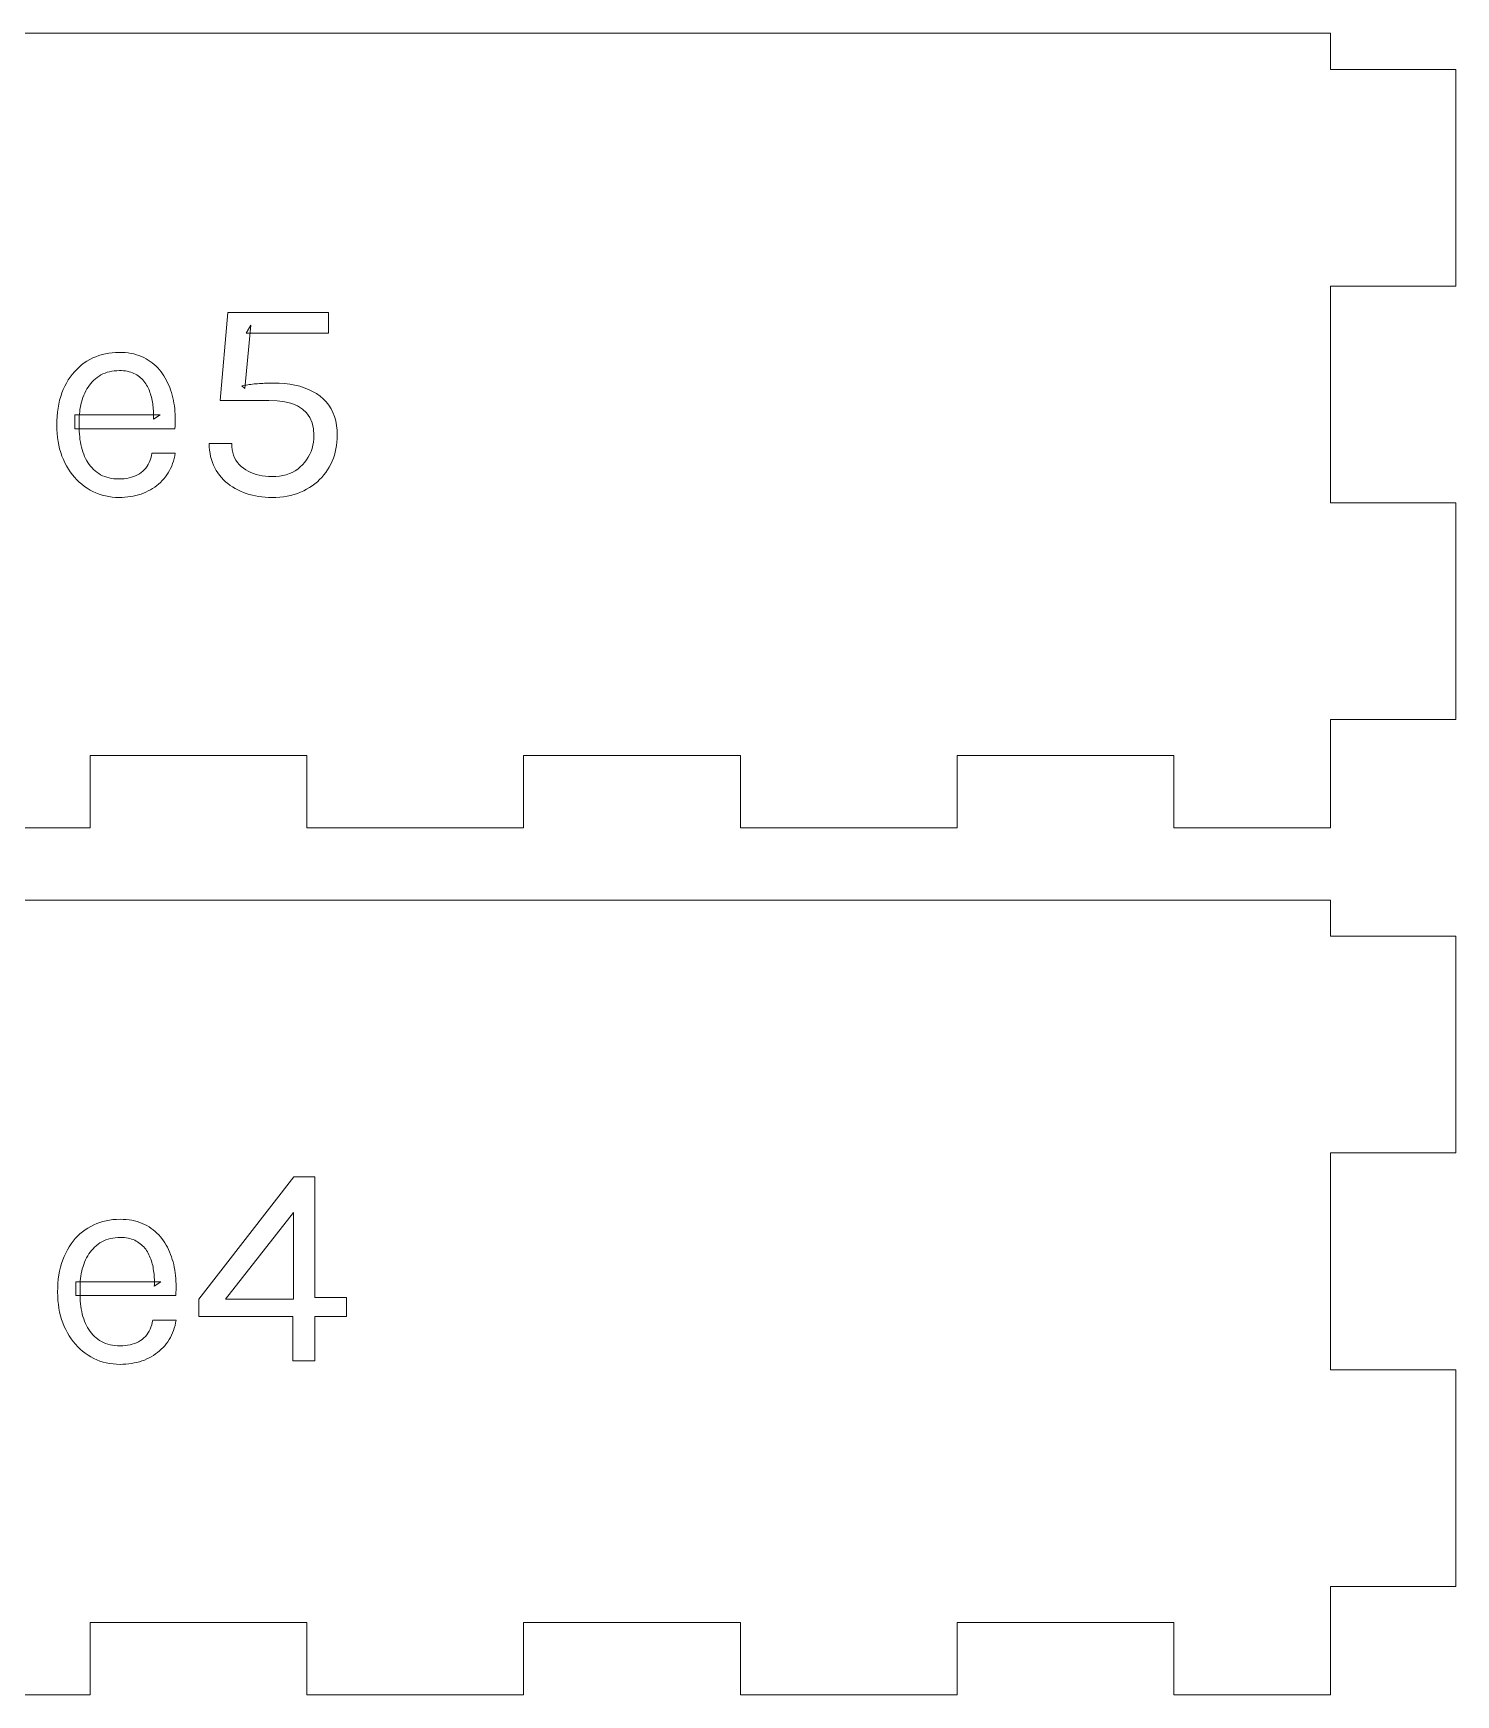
# Model space of a CAD drawing. Extents: x 3 to 334, y 3 to 234.
# Drawn here: x 275.3 to 334.4, y 147 to 216 of the extents above; entities that cross this region are included whole.
import ezdxf

# ---------------------------------------------------------------- set-up
doc = ezdxf.new("R2010")
doc.units = 0
doc.layers.get('0').update_dxf_attribs({"lineweight": 0})

msp = doc.modelspace()

# ---------------------------------------------------------------- linework, layer by layer
for p, q in [((329.202, 216), (217.196, 216)), ((329.202, 214.5), (329.202, 216)), ((334.398, 214.5), (329.202, 214.5)), ((334.398, 205.5), (334.398, 214.5)), ((329.202, 196.5), (329.202, 205.5)), ((329.202, 205.5), (334.398, 205.5)), ((283.099, 200.754), (283.423, 204.402)), ((283.423, 204.402), (287.599, 204.402)), ((287.599, 204.402), (287.599, 203.55)), ((284.371, 203.874), (284.119, 201.246)), ((284.179, 203.55), (284.371, 203.874)), ((287.599, 203.55), (284.179, 203.55)), ((277.242, 202.137), (277.346, 202.225)), ((277.346, 202.225), (277.456, 202.307)), ((277.456, 202.307), (277.57, 202.383)), ((277.57, 202.383), (277.689, 202.452)), ((277.689, 202.452), (277.811, 202.514)), ((277.811, 202.514), (277.936, 202.568)), ((277.936, 202.568), (278.065, 202.615)), ((278.065, 202.615), (278.196, 202.655)), ((278.196, 202.655), (278.332, 202.688)), ((278.332, 202.688), (278.47, 202.713)), ((278.47, 202.713), (278.612, 202.731)), ((278.612, 202.731), (278.757, 202.742)), ((278.757, 202.742), (278.905, 202.746)), ((278.905, 202.746), (278.905, 202.746)), ((278.905, 202.746), (279.034, 202.743)), ((279.034, 202.743), (279.159, 202.735)), ((279.159, 202.735), (279.28, 202.722)), ((279.28, 202.722), (279.398, 202.704)), ((279.398, 202.704), (279.511, 202.68)), ((279.511, 202.68), (279.621, 202.651)), ((279.621, 202.651), (279.727, 202.617)), ((279.727, 202.617), (279.829, 202.577)), ((279.829, 202.577), (279.927, 202.532)), ((279.927, 202.532), (280.021, 202.482)), ((280.021, 202.482), (280.112, 202.427)), ((280.112, 202.427), (280.199, 202.369)), ((280.199, 202.369), (280.282, 202.307)), ((280.282, 202.307), (280.362, 202.241)), ((280.362, 202.241), (280.438, 202.172)), ((280.438, 202.172), (280.511, 202.098)), ((276.719, 201.474), (276.794, 201.601)), ((276.794, 201.601), (276.873, 201.72)), ((276.873, 201.72), (276.958, 201.834)), ((276.958, 201.834), (277.047, 201.941)), ((277.047, 201.941), (277.142, 202.042)), ((277.142, 202.042), (277.242, 202.137)), ((277.787, 201.523), (277.725, 201.454)), ((277.852, 201.588), (277.787, 201.523)), ((277.921, 201.65), (277.852, 201.588)), ((277.993, 201.708), (277.921, 201.65)), ((278.069, 201.762), (277.993, 201.708)), ((278.149, 201.81), (278.069, 201.762)), ((278.233, 201.852), (278.149, 201.81)), ((278.32, 201.888), (278.233, 201.852)), ((278.41, 201.919), (278.32, 201.888)), ((278.504, 201.945), (278.41, 201.919)), ((278.602, 201.965), (278.504, 201.945)), ((278.704, 201.979), (278.602, 201.965)), ((278.809, 201.987), (278.704, 201.979)), ((278.917, 201.99), (278.809, 201.987)), ((279.003, 201.988), (278.917, 201.99)), ((278.917, 201.99), (278.917, 201.99)), ((279.086, 201.983), (279.003, 201.988)), ((279.166, 201.974), (279.086, 201.983)), ((279.243, 201.961), (279.166, 201.974)), ((279.316, 201.945), (279.243, 201.961)), ((279.387, 201.925), (279.316, 201.945)), ((279.454, 201.902), (279.387, 201.925)), ((279.518, 201.875), (279.454, 201.902)), ((279.579, 201.844), (279.518, 201.875)), ((279.637, 201.81), (279.579, 201.844)), ((279.692, 201.773), (279.637, 201.81)), ((279.745, 201.733), (279.692, 201.773)), ((279.795, 201.691), (279.745, 201.733)), ((279.843, 201.647), (279.795, 201.691)), ((279.888, 201.601), (279.843, 201.647)), ((279.93, 201.552), (279.888, 201.601)), ((279.97, 201.501), (279.93, 201.552)), ((280.008, 201.447), (279.97, 201.501)), ((280.511, 202.098), (280.58, 202.021)), ((280.58, 202.021), (280.645, 201.941)), ((280.645, 201.941), (280.707, 201.856)), ((280.707, 201.856), (280.765, 201.768)), ((280.765, 201.768), (280.82, 201.677)), ((280.82, 201.677), (280.871, 201.583)), ((280.871, 201.583), (280.919, 201.487)), ((280.919, 201.487), (280.963, 201.389)), ((276.434, 200.757), (276.478, 200.911)), ((276.478, 200.911), (276.528, 201.06)), ((276.528, 201.06), (276.585, 201.204)), ((276.585, 201.204), (276.649, 201.342)), ((276.649, 201.342), (276.719, 201.474)), ((277.4, 200.874), (277.368, 200.78)), ((277.435, 200.967), (277.4, 200.874)), ((277.474, 201.057), (277.435, 200.967)), ((277.517, 201.144), (277.474, 201.057)), ((277.564, 201.226), (277.517, 201.144)), ((277.614, 201.306), (277.564, 201.226)), ((277.668, 201.382), (277.614, 201.306)), ((277.725, 201.454), (277.668, 201.382)), ((280.043, 201.391), (280.008, 201.447)), ((280.075, 201.333), (280.043, 201.391)), ((280.105, 201.273), (280.075, 201.333)), ((280.134, 201.212), (280.105, 201.273)), ((280.16, 201.15), (280.134, 201.212)), ((280.184, 201.086), (280.16, 201.15)), ((280.206, 201.022), (280.184, 201.086)), ((280.227, 200.956), (280.206, 201.022)), ((280.245, 200.889), (280.227, 200.956)), ((280.261, 200.821), (280.245, 200.889)), ((280.276, 200.752), (280.261, 200.821)), ((280.963, 201.389), (281.004, 201.289)), ((281.004, 201.289), (281.042, 201.186)), ((281.042, 201.186), (281.076, 201.081)), ((281.076, 201.081), (281.107, 200.973)), ((281.107, 200.973), (281.134, 200.863)), ((281.134, 200.863), (281.158, 200.751)), ((283.999, 201.354), (284.058, 201.367)), ((284.119, 201.246), (283.999, 201.354)), ((284.058, 201.367), (284.118, 201.379)), ((284.118, 201.379), (284.179, 201.39)), ((284.179, 201.39), (284.242, 201.401)), ((284.242, 201.401), (284.307, 201.41)), ((284.307, 201.41), (284.373, 201.419)), ((284.373, 201.419), (284.441, 201.427)), ((284.441, 201.427), (284.51, 201.435)), ((284.51, 201.435), (284.581, 201.441)), ((284.581, 201.441), (284.653, 201.447)), ((284.653, 201.447), (284.726, 201.452)), ((284.726, 201.452), (284.796, 201.457)), ((284.796, 201.457), (284.866, 201.461)), ((284.866, 201.461), (284.934, 201.464)), ((284.934, 201.464), (285, 201.467)), ((285, 201.467), (285.064, 201.47)), ((285.064, 201.47), (285.127, 201.472)), ((285.127, 201.472), (285.189, 201.473)), ((285.189, 201.473), (285.249, 201.474)), ((285.249, 201.474), (285.307, 201.474)), ((285.307, 201.474), (285.307, 201.474)), ((285.307, 201.474), (285.547, 201.469)), ((285.547, 201.469), (285.776, 201.452)), ((285.776, 201.452), (285.996, 201.425)), ((285.996, 201.425), (286.205, 201.387)), ((286.205, 201.387), (286.404, 201.338)), ((286.404, 201.338), (286.592, 201.277)), ((286.592, 201.277), (286.771, 201.206)), ((286.771, 201.206), (286.939, 201.125)), ((286.939, 201.125), (287.097, 201.032)), ((287.097, 201.032), (287.245, 200.928)), ((287.245, 200.928), (287.381, 200.813)), ((287.381, 200.813), (287.502, 200.688)), ((276.327, 200.088), (276.343, 200.263)), ((276.343, 200.263), (276.367, 200.433)), ((276.367, 200.433), (276.397, 200.598)), ((276.397, 200.598), (276.434, 200.757)), ((277.069, 199.578), (277.069, 200.154)), ((277.069, 200.154), (280.603, 200.154)), ((277.257, 200.185), (277.251, 200.08)), ((277.266, 200.288), (277.257, 200.185)), ((277.279, 200.389), (277.266, 200.288)), ((277.296, 200.489), (277.279, 200.389)), ((277.316, 200.588), (277.296, 200.489)), ((277.34, 200.685), (277.316, 200.588)), ((277.368, 200.78), (277.34, 200.685)), ((280.288, 200.682), (280.276, 200.752)), ((280.299, 200.611), (280.288, 200.682)), ((280.308, 200.54), (280.299, 200.611)), ((280.316, 200.47), (280.308, 200.54)), ((280.322, 200.399), (280.316, 200.47)), ((280.326, 200.328), (280.322, 200.399)), ((280.33, 200.257), (280.326, 200.328)), ((280.603, 200.154), (280.327, 199.974)), ((280.331, 200.186), (280.33, 200.257)), ((280.33, 200.045), (280.331, 200.116)), ((280.331, 200.116), (280.331, 200.186)), ((281.158, 200.751), (281.179, 200.637)), ((281.179, 200.637), (281.196, 200.523)), ((281.196, 200.523), (281.211, 200.407)), ((281.211, 200.407), (281.222, 200.291)), ((281.222, 200.291), (281.229, 200.174)), ((281.229, 200.174), (281.234, 200.057)), ((285.115, 200.754), (283.099, 200.754)), ((285.471, 200.739), (285.115, 200.754)), ((285.115, 200.754), (285.115, 200.754)), ((285.789, 200.696), (285.471, 200.739)), ((286.07, 200.623), (285.789, 200.696)), ((286.313, 200.522), (286.07, 200.623)), ((286.519, 200.391), (286.313, 200.522)), ((286.688, 200.231), (286.519, 200.391)), ((286.819, 200.043), (286.688, 200.231)), ((287.502, 200.688), (287.609, 200.552)), ((287.609, 200.552), (287.702, 200.406)), ((287.702, 200.406), (287.781, 200.249)), ((287.781, 200.249), (287.845, 200.081)), ((276.313, 199.722), (276.317, 199.908)), ((276.317, 199.548), (276.313, 199.722)), ((276.313, 199.722), (276.313, 199.722)), ((276.317, 199.908), (276.327, 200.088)), ((276.327, 199.377), (276.317, 199.548)), ((281.221, 199.578), (277.069, 199.578)), ((277.251, 200.08), (277.249, 199.974)), ((277.249, 199.974), (277.249, 199.974)), ((277.249, 199.974), (277.249, 199.59)), ((277.249, 199.59), (277.251, 199.471)), ((277.251, 199.471), (277.257, 199.355)), ((280.327, 199.974), (280.33, 200.045)), ((281.229, 199.699), (281.221, 199.578)), ((281.221, 199.578), (281.221, 199.578)), ((281.234, 199.819), (281.229, 199.699)), ((281.234, 200.057), (281.236, 199.938)), ((281.236, 199.938), (281.234, 199.819)), ((286.912, 199.825), (286.819, 200.043)), ((286.968, 199.578), (286.912, 199.825)), ((286.987, 199.302), (286.968, 199.578)), ((287.845, 200.081), (287.895, 199.902)), ((287.895, 199.902), (287.931, 199.713)), ((287.931, 199.713), (287.952, 199.513)), ((287.952, 199.513), (287.959, 199.302)), ((276.344, 199.211), (276.327, 199.377)), ((276.367, 199.049), (276.344, 199.211)), ((276.398, 198.891), (276.367, 199.049)), ((276.435, 198.737), (276.398, 198.891)), ((276.479, 198.587), (276.435, 198.737)), ((277.257, 199.355), (277.266, 199.241)), ((277.266, 199.241), (277.278, 199.13)), ((277.278, 199.13), (277.295, 199.022)), ((277.295, 199.022), (277.315, 198.915)), ((277.315, 198.915), (277.339, 198.812)), ((277.339, 198.812), (277.366, 198.711)), ((282.648, 198.823), (282.643, 198.966)), ((282.643, 198.966), (282.643, 198.966)), ((282.643, 198.966), (283.579, 198.966)), ((282.66, 198.685), (282.648, 198.823)), ((283.579, 198.966), (283.584, 198.833)), ((283.584, 198.833), (283.599, 198.706)), ((286.871, 198.634), (286.913, 198.758)), ((286.913, 198.758), (286.945, 198.887)), ((286.945, 198.887), (286.969, 199.021)), ((286.969, 199.021), (286.983, 199.159)), ((286.983, 199.159), (286.987, 199.302)), ((286.987, 199.302), (286.987, 199.302)), ((287.906, 198.74), (287.877, 198.607)), ((287.93, 198.876), (287.906, 198.74)), ((287.946, 199.015), (287.93, 198.876)), ((287.956, 199.157), (287.946, 199.015)), ((287.959, 199.302), (287.956, 199.157)), ((287.959, 199.302), (287.959, 199.302)), ((276.53, 198.441), (276.479, 198.587)), ((276.588, 198.3), (276.53, 198.441)), ((276.652, 198.162), (276.588, 198.3)), ((276.722, 198.029), (276.652, 198.162)), ((277.366, 198.711), (277.397, 198.612)), ((277.397, 198.612), (277.432, 198.516)), ((277.432, 198.516), (277.471, 198.423)), ((277.471, 198.423), (277.513, 198.334)), ((277.513, 198.334), (277.558, 198.249)), ((277.558, 198.249), (277.608, 198.168)), ((277.608, 198.168), (277.661, 198.091)), ((277.661, 198.091), (277.718, 198.018)), ((280.066, 198.017), (280.113, 198.095)), ((280.113, 198.095), (280.154, 198.177)), ((280.154, 198.177), (280.189, 198.264)), ((280.189, 198.264), (280.219, 198.357)), ((280.219, 198.357), (280.243, 198.455)), ((280.243, 198.455), (280.261, 198.558)), ((280.261, 198.558), (280.261, 198.558)), ((280.261, 198.558), (281.233, 198.558)), ((281.125, 198.127), (281.086, 198.028)), ((281.159, 198.23), (281.125, 198.127)), ((281.188, 198.336), (281.159, 198.23)), ((281.213, 198.446), (281.188, 198.336)), ((281.233, 198.558), (281.213, 198.446)), ((282.678, 198.551), (282.66, 198.685)), ((282.704, 198.421), (282.678, 198.551)), ((282.736, 198.296), (282.704, 198.421)), ((282.776, 198.176), (282.736, 198.296)), ((282.822, 198.06), (282.776, 198.176)), ((282.876, 197.948), (282.822, 198.06)), ((283.599, 198.706), (283.623, 198.586)), ((283.623, 198.586), (283.656, 198.473)), ((283.656, 198.473), (283.7, 198.366)), ((283.7, 198.366), (283.753, 198.266)), ((283.753, 198.266), (283.816, 198.173)), ((283.816, 198.173), (283.888, 198.087)), ((283.888, 198.087), (283.97, 198.007)), ((286.426, 197.987), (286.522, 198.081)), ((286.522, 198.081), (286.611, 198.182)), ((286.611, 198.182), (286.69, 198.288)), ((286.69, 198.288), (286.759, 198.399)), ((286.759, 198.399), (286.82, 198.514)), ((286.82, 198.514), (286.871, 198.634)), ((287.692, 198.103), (287.629, 197.985)), ((287.748, 198.225), (287.692, 198.103)), ((287.798, 198.349), (287.748, 198.225)), ((287.84, 198.477), (287.798, 198.349)), ((287.877, 198.607), (287.84, 198.477)), ((276.798, 197.903), (276.722, 198.029)), ((276.878, 197.782), (276.798, 197.903)), ((276.963, 197.667), (276.878, 197.782)), ((277.053, 197.558), (276.963, 197.667)), ((277.148, 197.455), (277.053, 197.558)), ((277.247, 197.358), (277.148, 197.455)), ((277.352, 197.267), (277.247, 197.358)), ((277.718, 198.018), (277.778, 197.949)), ((277.778, 197.949), (277.842, 197.884)), ((277.842, 197.884), (277.91, 197.823)), ((277.91, 197.823), (277.981, 197.766)), ((277.981, 197.766), (278.056, 197.714)), ((278.056, 197.714), (278.135, 197.667)), ((278.135, 197.667), (278.218, 197.625)), ((278.218, 197.625), (278.305, 197.589)), ((278.305, 197.589), (278.395, 197.559)), ((278.395, 197.559), (278.49, 197.534)), ((278.49, 197.534), (278.588, 197.515)), ((278.588, 197.515), (278.69, 197.501)), ((278.69, 197.501), (278.796, 197.493)), ((278.796, 197.493), (278.905, 197.49)), ((278.905, 197.49), (279.015, 197.493)), ((278.905, 197.49), (278.905, 197.49)), ((279.015, 197.493), (279.12, 197.501)), ((279.12, 197.501), (279.222, 197.514)), ((279.222, 197.514), (279.32, 197.533)), ((279.32, 197.533), (279.414, 197.558)), ((279.414, 197.558), (279.504, 197.587)), ((279.504, 197.587), (279.589, 197.622)), ((279.589, 197.622), (279.671, 197.663)), ((279.671, 197.663), (279.749, 197.709)), ((279.749, 197.709), (279.823, 197.76)), ((279.823, 197.76), (279.892, 197.817)), ((279.892, 197.817), (279.956, 197.878)), ((279.956, 197.878), (280.014, 197.945)), ((280.014, 197.945), (280.066, 198.017)), ((280.619, 197.347), (280.543, 197.278)), ((280.691, 197.42), (280.619, 197.347)), ((280.76, 197.497), (280.691, 197.42)), ((280.825, 197.577), (280.76, 197.497)), ((280.887, 197.661), (280.825, 197.577)), ((280.943, 197.748), (280.887, 197.661)), ((280.995, 197.838), (280.943, 197.748)), ((281.043, 197.931), (280.995, 197.838)), ((281.086, 198.028), (281.043, 197.931)), ((282.936, 197.841), (282.876, 197.948)), ((283.003, 197.739), (282.936, 197.841)), ((283.076, 197.641), (283.003, 197.739)), ((283.154, 197.548), (283.076, 197.641)), ((283.237, 197.46), (283.154, 197.548)), ((283.324, 197.377), (283.237, 197.46)), ((283.416, 197.299), (283.324, 197.377)), ((283.97, 198.007), (284.062, 197.934)), ((284.062, 197.934), (284.161, 197.868)), ((284.161, 197.868), (284.264, 197.809)), ((284.264, 197.809), (284.372, 197.757)), ((284.372, 197.757), (284.484, 197.711)), ((284.484, 197.711), (284.6, 197.673)), ((284.6, 197.673), (284.721, 197.642)), ((284.721, 197.642), (284.846, 197.617)), ((284.846, 197.617), (284.975, 197.6)), ((284.975, 197.6), (285.109, 197.589)), ((285.109, 197.589), (285.247, 197.586)), ((285.247, 197.586), (285.406, 197.591)), ((285.247, 197.586), (285.247, 197.586)), ((285.406, 197.591), (285.557, 197.606)), ((285.557, 197.606), (285.702, 197.631)), ((285.702, 197.631), (285.84, 197.665)), ((285.84, 197.665), (285.971, 197.71)), ((285.971, 197.71), (286.095, 197.764)), ((286.095, 197.764), (286.212, 197.829)), ((286.212, 197.829), (286.322, 197.903)), ((286.322, 197.903), (286.426, 197.987)), ((287.133, 197.372), (287.031, 197.287)), ((287.229, 197.462), (287.133, 197.372)), ((287.321, 197.556), (287.229, 197.462)), ((287.406, 197.656), (287.321, 197.556)), ((287.486, 197.761), (287.406, 197.656)), ((287.56, 197.87), (287.486, 197.761)), ((287.629, 197.985), (287.56, 197.87)), ((277.462, 197.182), (277.352, 197.267)), ((277.576, 197.103), (277.462, 197.182)), ((277.695, 197.031), (277.576, 197.103)), ((277.817, 196.966), (277.695, 197.031)), ((277.942, 196.909), (277.817, 196.966)), ((278.07, 196.859), (277.942, 196.909)), ((278.201, 196.817), (278.07, 196.859)), ((278.335, 196.783), (278.201, 196.817)), ((278.473, 196.756), (278.335, 196.783)), ((278.614, 196.737), (278.473, 196.756)), ((278.758, 196.726), (278.614, 196.737)), ((278.905, 196.722), (278.758, 196.726)), ((279.028, 196.724), (278.905, 196.722)), ((278.905, 196.722), (278.905, 196.722)), ((278.905, 196.722), (278.905, 196.722)), ((279.147, 196.731), (279.028, 196.724)), ((279.265, 196.742), (279.147, 196.731)), ((279.379, 196.758), (279.265, 196.742)), ((279.492, 196.778), (279.379, 196.758)), ((279.601, 196.802), (279.492, 196.778)), ((279.709, 196.831), (279.601, 196.802)), ((279.813, 196.864), (279.709, 196.831)), ((279.916, 196.902), (279.813, 196.864)), ((280.015, 196.944), (279.916, 196.902)), ((280.112, 196.99), (280.015, 196.944)), ((280.205, 197.04), (280.112, 196.99)), ((280.295, 197.094), (280.205, 197.04)), ((280.381, 197.152), (280.295, 197.094)), ((280.464, 197.213), (280.381, 197.152)), ((280.543, 197.278), (280.464, 197.213)), ((283.512, 197.225), (283.416, 197.299)), ((283.613, 197.157), (283.512, 197.225)), ((283.719, 197.093), (283.613, 197.157)), ((283.83, 197.034), (283.719, 197.093)), ((283.945, 196.98), (283.83, 197.034)), ((284.064, 196.931), (283.945, 196.98)), ((284.185, 196.887), (284.064, 196.931)), ((284.309, 196.848), (284.185, 196.887)), ((284.436, 196.815), (284.309, 196.848)), ((284.565, 196.786), (284.436, 196.815)), ((284.696, 196.763), (284.565, 196.786)), ((284.83, 196.745), (284.696, 196.763)), ((284.967, 196.732), (284.83, 196.745)), ((285.106, 196.725), (284.967, 196.732)), ((285.247, 196.722), (285.106, 196.725)), ((285.412, 196.725), (285.247, 196.722)), ((285.247, 196.722), (285.247, 196.722)), ((285.247, 196.722), (285.247, 196.722)), ((285.572, 196.736), (285.412, 196.725)), ((285.727, 196.753), (285.572, 196.736)), ((285.878, 196.776), (285.727, 196.753)), ((286.025, 196.807), (285.878, 196.776)), ((286.167, 196.844), (286.025, 196.807)), ((286.305, 196.888), (286.167, 196.844)), ((286.438, 196.939), (286.305, 196.888)), ((286.566, 196.997), (286.438, 196.939)), ((286.69, 197.061), (286.566, 196.997)), ((286.809, 197.131), (286.69, 197.061)), ((286.923, 197.206), (286.809, 197.131)), ((287.031, 197.287), (286.923, 197.206)), ((334.398, 196.5), (329.202, 196.5)), ((334.398, 187.5), (334.398, 196.5)), ((329.202, 186), (329.202, 187.5)), ((329.202, 187.5), (334.398, 187.5)), ((277.699, 183), (277.699, 186)), ((277.699, 186), (286.699, 186)), ((286.699, 186), (286.699, 183)), ((295.699, 183), (295.699, 186)), ((295.699, 186), (304.699, 186)), ((304.699, 186), (304.699, 183)), ((313.699, 183), (313.699, 186)), ((313.699, 186), (322.699, 186)), ((322.699, 186), (322.699, 183)), ((329.202, 183), (329.202, 186)), ((268.699, 183), (277.699, 183)), ((286.699, 183), (295.699, 183)), ((304.699, 183), (313.699, 183)), ((322.699, 183), (329.202, 183)), ((329.202, 180), (217.196, 180)), ((329.202, 178.5), (329.202, 180)), ((334.398, 178.5), (329.202, 178.5)), ((334.398, 169.5), (334.398, 178.5)), ((329.202, 160.5), (329.202, 169.5)), ((329.202, 169.5), (334.398, 169.5)), ((282.211, 163.422), (286.159, 168.51)), ((286.159, 168.51), (287.035, 168.51)), ((287.035, 168.51), (287.035, 163.494)), ((286.147, 167.034), (283.327, 163.422)), ((286.147, 163.422), (286.147, 167.034)), ((277.382, 166.225), (277.492, 166.307)), ((277.492, 166.307), (277.606, 166.383)), ((277.606, 166.383), (277.725, 166.452)), ((277.725, 166.452), (277.847, 166.514)), ((277.847, 166.514), (277.972, 166.568)), ((277.972, 166.568), (278.101, 166.615)), ((278.101, 166.615), (278.232, 166.655)), ((278.232, 166.655), (278.368, 166.688)), ((278.368, 166.688), (278.506, 166.713)), ((278.506, 166.713), (278.648, 166.731)), ((278.648, 166.731), (278.793, 166.742)), ((278.793, 166.742), (278.941, 166.746)), ((278.941, 166.746), (278.941, 166.746)), ((278.941, 166.746), (279.07, 166.743)), ((279.07, 166.743), (279.195, 166.735)), ((279.195, 166.735), (279.316, 166.722)), ((279.316, 166.722), (279.434, 166.704)), ((279.434, 166.704), (279.547, 166.68)), ((279.547, 166.68), (279.657, 166.651)), ((279.657, 166.651), (279.763, 166.617)), ((279.763, 166.617), (279.865, 166.577)), ((279.865, 166.577), (279.963, 166.532)), ((279.963, 166.532), (280.057, 166.482)), ((280.057, 166.482), (280.148, 166.427)), ((280.148, 166.427), (280.235, 166.369)), ((280.235, 166.369), (280.318, 166.307)), ((280.318, 166.307), (280.398, 166.241)), ((276.755, 165.474), (276.83, 165.601)), ((276.83, 165.601), (276.909, 165.72)), ((276.909, 165.72), (276.994, 165.834)), ((276.994, 165.834), (277.083, 165.941)), ((277.083, 165.941), (277.178, 166.042)), ((277.178, 166.042), (277.278, 166.137)), ((277.278, 166.137), (277.382, 166.225)), ((277.957, 165.65), (277.888, 165.588)), ((278.029, 165.708), (277.957, 165.65)), ((278.105, 165.762), (278.029, 165.708)), ((278.185, 165.81), (278.105, 165.762)), ((278.269, 165.852), (278.185, 165.81)), ((278.356, 165.888), (278.269, 165.852)), ((278.446, 165.919), (278.356, 165.888)), ((278.54, 165.945), (278.446, 165.919)), ((278.638, 165.965), (278.54, 165.945)), ((278.74, 165.979), (278.638, 165.965)), ((278.845, 165.987), (278.74, 165.979)), ((278.953, 165.99), (278.845, 165.987)), ((279.039, 165.988), (278.953, 165.99)), ((278.953, 165.99), (278.953, 165.99)), ((279.122, 165.983), (279.039, 165.988)), ((279.202, 165.974), (279.122, 165.983)), ((279.279, 165.961), (279.202, 165.974)), ((279.352, 165.945), (279.279, 165.961)), ((279.423, 165.925), (279.352, 165.945)), ((279.49, 165.902), (279.423, 165.925)), ((279.554, 165.875), (279.49, 165.902)), ((279.615, 165.844), (279.554, 165.875)), ((279.673, 165.81), (279.615, 165.844)), ((279.728, 165.773), (279.673, 165.81)), ((279.781, 165.733), (279.728, 165.773)), ((279.831, 165.691), (279.781, 165.733)), ((279.879, 165.647), (279.831, 165.691)), ((279.924, 165.601), (279.879, 165.647)), ((279.966, 165.552), (279.924, 165.601)), ((280.398, 166.241), (280.474, 166.172)), ((280.474, 166.172), (280.547, 166.098)), ((280.547, 166.098), (280.616, 166.021)), ((280.616, 166.021), (280.681, 165.941)), ((280.681, 165.941), (280.743, 165.856)), ((280.743, 165.856), (280.801, 165.768)), ((280.801, 165.768), (280.856, 165.677)), ((280.856, 165.677), (280.907, 165.583)), ((276.47, 164.757), (276.514, 164.911)), ((276.514, 164.911), (276.564, 165.06)), ((276.564, 165.06), (276.621, 165.204)), ((276.621, 165.204), (276.685, 165.342)), ((276.685, 165.342), (276.755, 165.474)), ((277.471, 164.967), (277.436, 164.874)), ((277.51, 165.057), (277.471, 164.967)), ((277.553, 165.144), (277.51, 165.057)), ((277.6, 165.226), (277.553, 165.144)), ((277.65, 165.306), (277.6, 165.226)), ((277.704, 165.382), (277.65, 165.306)), ((277.761, 165.454), (277.704, 165.382)), ((277.823, 165.523), (277.761, 165.454)), ((277.888, 165.588), (277.823, 165.523)), ((280.006, 165.501), (279.966, 165.552)), ((280.044, 165.447), (280.006, 165.501)), ((280.079, 165.391), (280.044, 165.447)), ((280.111, 165.333), (280.079, 165.391)), ((280.141, 165.273), (280.111, 165.333)), ((280.17, 165.212), (280.141, 165.273)), ((280.196, 165.15), (280.17, 165.212)), ((280.22, 165.086), (280.196, 165.15)), ((280.242, 165.022), (280.22, 165.086)), ((280.263, 164.956), (280.242, 165.022)), ((280.281, 164.889), (280.263, 164.956)), ((280.907, 165.583), (280.955, 165.487)), ((280.955, 165.487), (280.999, 165.389)), ((280.999, 165.389), (281.04, 165.289)), ((281.04, 165.289), (281.078, 165.186)), ((281.078, 165.186), (281.112, 165.081)), ((281.112, 165.081), (281.143, 164.973)), ((281.143, 164.973), (281.17, 164.863)), ((276.363, 164.088), (276.379, 164.263)), ((276.379, 164.263), (276.403, 164.433)), ((276.403, 164.433), (276.433, 164.598)), ((276.433, 164.598), (276.47, 164.757)), ((277.302, 164.288), (277.293, 164.185)), ((277.315, 164.389), (277.302, 164.288)), ((277.332, 164.489), (277.315, 164.389)), ((277.352, 164.588), (277.332, 164.489)), ((277.376, 164.685), (277.352, 164.588)), ((277.404, 164.78), (277.376, 164.685)), ((277.436, 164.874), (277.404, 164.78)), ((280.297, 164.821), (280.281, 164.889)), ((280.312, 164.752), (280.297, 164.821)), ((280.324, 164.682), (280.312, 164.752)), ((280.335, 164.611), (280.324, 164.682)), ((280.344, 164.54), (280.335, 164.611)), ((280.352, 164.47), (280.344, 164.54)), ((280.358, 164.399), (280.352, 164.47)), ((280.362, 164.328), (280.358, 164.399)), ((280.366, 164.257), (280.362, 164.328)), ((280.367, 164.186), (280.366, 164.257)), ((281.17, 164.863), (281.194, 164.751)), ((281.194, 164.751), (281.215, 164.637)), ((281.215, 164.637), (281.232, 164.523)), ((281.232, 164.523), (281.247, 164.407)), ((281.247, 164.407), (281.258, 164.291)), ((281.258, 164.291), (281.265, 164.174)), ((276.349, 163.722), (276.353, 163.908)), ((276.353, 163.548), (276.349, 163.722)), ((276.349, 163.722), (276.349, 163.722)), ((276.353, 163.908), (276.363, 164.088)), ((276.363, 163.377), (276.353, 163.548)), ((277.105, 163.578), (277.105, 164.154)), ((277.105, 164.154), (280.639, 164.154)), ((281.257, 163.578), (277.105, 163.578)), ((277.287, 164.08), (277.285, 163.974)), ((277.285, 163.974), (277.285, 163.974)), ((277.285, 163.974), (277.285, 163.59)), ((277.285, 163.59), (277.287, 163.471)), ((277.293, 164.185), (277.287, 164.08)), ((280.639, 164.154), (280.363, 163.974)), ((280.363, 163.974), (280.366, 164.045)), ((280.366, 164.045), (280.367, 164.116)), ((280.367, 164.116), (280.367, 164.186)), ((281.265, 163.699), (281.257, 163.578)), ((281.257, 163.578), (281.257, 163.578)), ((281.265, 164.174), (281.27, 164.057)), ((281.27, 163.819), (281.265, 163.699)), ((281.27, 164.057), (281.272, 163.938)), ((281.272, 163.938), (281.27, 163.819)), ((276.38, 163.211), (276.363, 163.377)), ((276.403, 163.049), (276.38, 163.211)), ((276.434, 162.891), (276.403, 163.049)), ((276.471, 162.737), (276.434, 162.891)), ((277.287, 163.471), (277.293, 163.355)), ((277.293, 163.355), (277.302, 163.241)), ((277.302, 163.241), (277.314, 163.13)), ((277.314, 163.13), (277.331, 163.022)), ((277.331, 163.022), (277.351, 162.915)), ((277.351, 162.915), (277.375, 162.812)), ((282.211, 162.702), (282.211, 163.422)), ((282.211, 163.422), (282.211, 163.422)), ((283.327, 163.422), (286.147, 163.422)), ((286.147, 163.422), (286.147, 163.422)), ((287.035, 163.494), (288.343, 163.494)), ((288.343, 163.494), (288.343, 162.702)), ((276.515, 162.587), (276.471, 162.737)), ((276.566, 162.441), (276.515, 162.587)), ((276.624, 162.3), (276.566, 162.441)), ((276.688, 162.162), (276.624, 162.3)), ((276.758, 162.029), (276.688, 162.162)), ((277.375, 162.812), (277.402, 162.711)), ((277.402, 162.711), (277.433, 162.612)), ((277.433, 162.612), (277.468, 162.516)), ((277.468, 162.516), (277.507, 162.423)), ((277.507, 162.423), (277.549, 162.334)), ((277.549, 162.334), (277.594, 162.249)), ((277.594, 162.249), (277.644, 162.168)), ((277.644, 162.168), (277.697, 162.091)), ((280.149, 162.095), (280.19, 162.177)), ((280.19, 162.177), (280.225, 162.264)), ((280.225, 162.264), (280.255, 162.357)), ((280.255, 162.357), (280.279, 162.455)), ((280.279, 162.455), (280.297, 162.558)), ((280.297, 162.558), (280.297, 162.558)), ((280.297, 162.558), (281.269, 162.558)), ((281.195, 162.23), (281.161, 162.127)), ((281.224, 162.336), (281.195, 162.23)), ((281.249, 162.446), (281.224, 162.336)), ((281.269, 162.558), (281.249, 162.446)), ((286.111, 162.702), (282.211, 162.702)), ((286.111, 160.866), (286.111, 162.702)), ((288.343, 162.702), (287.035, 162.702)), ((287.035, 162.702), (287.035, 160.866)), ((276.834, 161.903), (276.758, 162.029)), ((276.914, 161.782), (276.834, 161.903)), ((276.999, 161.667), (276.914, 161.782)), ((277.089, 161.558), (276.999, 161.667)), ((277.184, 161.455), (277.089, 161.558)), ((277.697, 162.091), (277.754, 162.018)), ((277.754, 162.018), (277.814, 161.949)), ((277.814, 161.949), (277.878, 161.884)), ((277.878, 161.884), (277.946, 161.823)), ((277.946, 161.823), (278.017, 161.766)), ((278.017, 161.766), (278.092, 161.714)), ((278.092, 161.714), (278.171, 161.667)), ((278.171, 161.667), (278.254, 161.625)), ((278.254, 161.625), (278.341, 161.589)), ((278.341, 161.589), (278.431, 161.559)), ((278.431, 161.559), (278.526, 161.534)), ((278.526, 161.534), (278.624, 161.515)), ((278.624, 161.515), (278.726, 161.501)), ((278.726, 161.501), (278.832, 161.493)), ((278.832, 161.493), (278.941, 161.49)), ((278.941, 161.49), (279.051, 161.493)), ((278.941, 161.49), (278.941, 161.49)), ((279.051, 161.493), (279.156, 161.501)), ((279.156, 161.501), (279.258, 161.514)), ((279.258, 161.514), (279.356, 161.533)), ((279.356, 161.533), (279.45, 161.558)), ((279.45, 161.558), (279.54, 161.587)), ((279.54, 161.587), (279.625, 161.622)), ((279.625, 161.622), (279.707, 161.663)), ((279.707, 161.663), (279.785, 161.709)), ((279.785, 161.709), (279.859, 161.76)), ((279.859, 161.76), (279.928, 161.817)), ((279.928, 161.817), (279.992, 161.878)), ((279.992, 161.878), (280.05, 161.945)), ((280.05, 161.945), (280.102, 162.017)), ((280.102, 162.017), (280.149, 162.095)), ((280.796, 161.497), (280.727, 161.42)), ((280.861, 161.577), (280.796, 161.497)), ((280.923, 161.661), (280.861, 161.577)), ((280.979, 161.748), (280.923, 161.661)), ((281.031, 161.838), (280.979, 161.748)), ((281.079, 161.931), (281.031, 161.838)), ((281.122, 162.028), (281.079, 161.931)), ((281.161, 162.127), (281.122, 162.028)), ((277.283, 161.358), (277.184, 161.455)), ((277.388, 161.267), (277.283, 161.358)), ((277.498, 161.182), (277.388, 161.267)), ((277.612, 161.103), (277.498, 161.182)), ((277.731, 161.031), (277.612, 161.103)), ((277.853, 160.966), (277.731, 161.031)), ((277.978, 160.909), (277.853, 160.966)), ((278.106, 160.859), (277.978, 160.909)), ((278.237, 160.817), (278.106, 160.859)), ((278.371, 160.783), (278.237, 160.817)), ((278.509, 160.756), (278.371, 160.783)), ((279.528, 160.778), (279.415, 160.758)), ((279.637, 160.802), (279.528, 160.778)), ((279.745, 160.831), (279.637, 160.802)), ((279.849, 160.864), (279.745, 160.831)), ((279.952, 160.902), (279.849, 160.864)), ((280.051, 160.944), (279.952, 160.902)), ((280.148, 160.99), (280.051, 160.944)), ((280.241, 161.04), (280.148, 160.99)), ((280.331, 161.094), (280.241, 161.04)), ((280.417, 161.152), (280.331, 161.094)), ((280.5, 161.213), (280.417, 161.152)), ((280.579, 161.278), (280.5, 161.213)), ((280.655, 161.347), (280.579, 161.278)), ((280.727, 161.42), (280.655, 161.347)), ((287.035, 160.866), (286.111, 160.866)), ((278.65, 160.737), (278.509, 160.756)), ((278.794, 160.726), (278.65, 160.737)), ((278.941, 160.722), (278.794, 160.726)), ((279.064, 160.724), (278.941, 160.722)), ((278.941, 160.722), (278.941, 160.722)), ((278.941, 160.722), (278.941, 160.722)), ((279.183, 160.731), (279.064, 160.724)), ((279.301, 160.742), (279.183, 160.731)), ((279.415, 160.758), (279.301, 160.742)), ((334.398, 160.5), (329.202, 160.5)), ((334.398, 151.5), (334.398, 160.5)), ((329.202, 150), (329.202, 151.5)), ((329.202, 151.5), (334.398, 151.5)), ((277.699, 147), (277.699, 150)), ((277.699, 150), (286.699, 150)), ((286.699, 150), (286.699, 147)), ((295.699, 147), (295.699, 150)), ((295.699, 150), (304.699, 150)), ((304.699, 150), (304.699, 147)), ((313.699, 147), (313.699, 150)), ((313.699, 150), (322.699, 150)), ((322.699, 150), (322.699, 147)), ((329.202, 147), (329.202, 150)), ((268.699, 147), (277.699, 147)), ((286.699, 147), (295.699, 147)), ((304.699, 147), (313.699, 147)), ((322.699, 147), (329.202, 147))]:
    msp.add_line(p, q)

doc.saveas('drawing.dxf')
